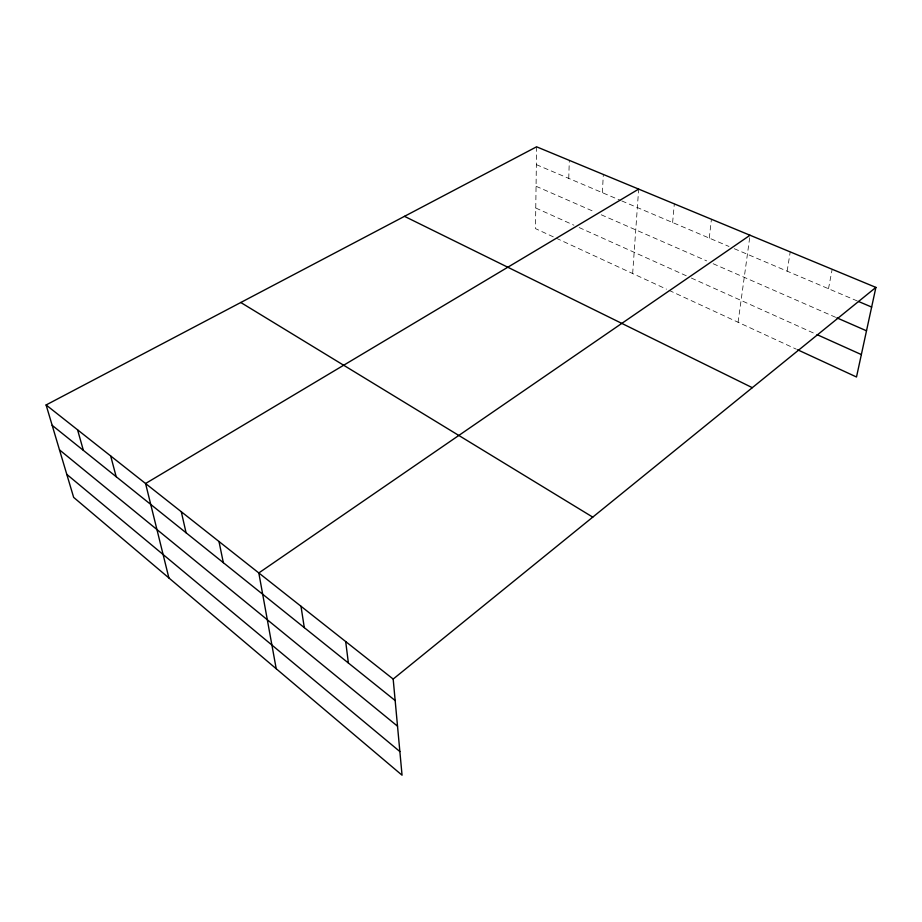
<?xml version="1.0" encoding="UTF-8"?>
<svg xmlns="http://www.w3.org/2000/svg" width="922" height="922" viewBox="0 0 922 922"><rect width="100%" height="100%" fill="white"/><g stroke="black" fill="none" stroke-linecap="round" stroke-linejoin="round"><path stroke-width="0.69" stroke-dasharray="4.61 3.46" d="M536.592 146.805L535.486 228.621L554.998 237.634M568.747 178.395L569.312 160.37M602.389 192.686L603.311 174.454M632.653 273.523L638.658 189.102M672.611 222.513L674.328 203.877M709.272 238.095L711.427 219.252M738.084 322.262L750.024 235.248M787.123 271.16L790.235 251.902M828.498 288.724L832.163 269.282M536.35 164.635L620.518 200.385M621.808 200.938L729.002 246.474M734.258 248.698L857.264 300.952M536.062 186.267L594.874 211.991M601.259 214.791L706.678 260.891M713.155 263.727L835.643 317.306M535.763 208.015L573.91 225.187M579.154 227.55L686.268 275.759M691.35 278.052L814.46 333.464M556.3 238.233L666.491 289.162M669.084 290.372L796.354 349.196"/><path stroke-width="1.38" d="M46.1 404.965L393.175 679.065L402.05 775.195L73.656 497.384L46.1 404.965L536.592 146.805L875.9 287.399L856.503 376.994L797.622 349.784M393.175 679.065L875.9 287.399M750.024 235.248L258.817 572.954L276.208 668.738M638.658 189.102L145.572 483.52L168.887 577.944M858.566 301.506L871.647 307.061M836.922 317.871L866.507 330.802M817.042 334.628L861.355 354.578M404.481 216.336L752.306 387.678M240.78 302.497L592.754 517.127M52.174 425.342L395.158 700.536M59.492 449.878L397.52 726.179M66.787 474.357L399.86 751.545M77.563 429.802L83.372 450.362M110.675 455.952L116.172 476.686M181.288 511.722L186.071 532.766M218.987 541.491L223.331 562.674M300.987 606.261L304.295 627.628M345.692 641.562L348.378 662.999"/></g></svg>
